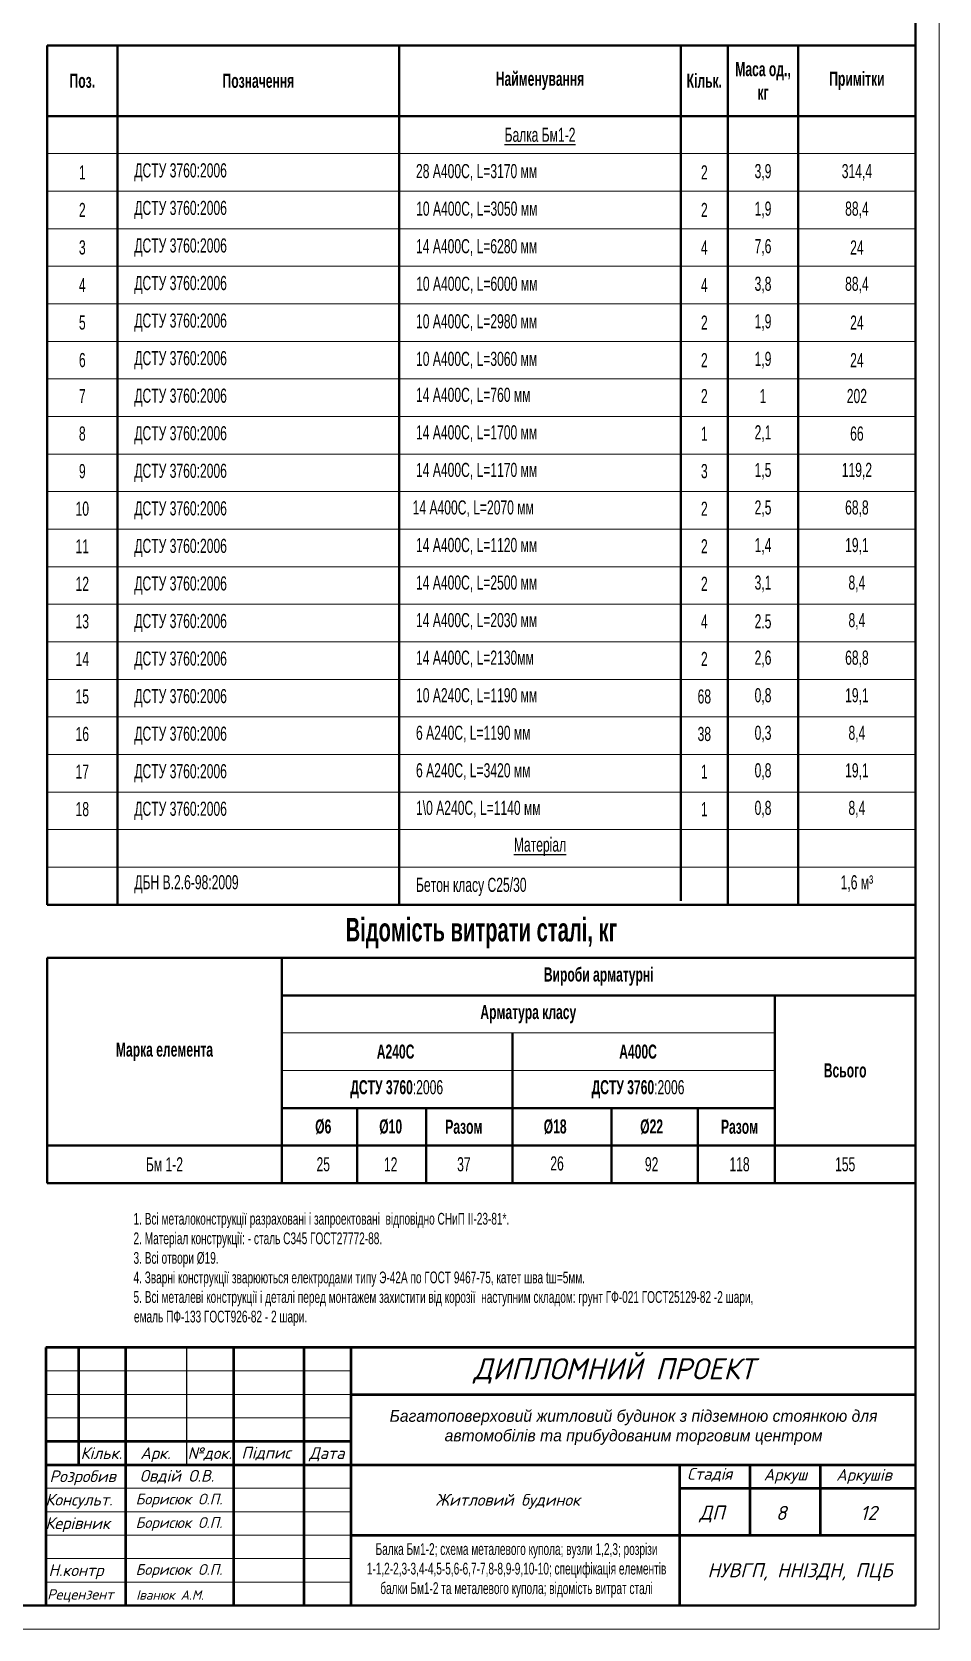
# Model space of a CAD drawing. Extents: x -483223 to 550073, y -164053 to -64662.
# Drawn here: x -152191 to -132868, y -132422 to -98398 of the extents above; entities that cross this region are included whole.
import ezdxf

# ---------------------------------------------------------------- set-up
doc = ezdxf.new("R2010")
doc.units = 0
doc.header["$MEASUREMENT"] = 0
doc.layers.get('0').update_dxf_attribs({"color": 40, "linetype": 'CONTINUOUS'})
for name, color, linetype in [('NEW', 7, 'CONTINUOUS'), ('Розмірні', 255, 'CONTINUOUS'), ('ТЕКСТ', 252, 'CONTINUOUS')]:
    doc.layers.add(name, color=color, linetype=linetype)
for name, color, linetype, lineweight in [('допоміжні', 255, 'CONTINUOUS', 25), ('ОСН. ТОНКА', 250, 'CONTINUOUS', 15), ('Основна-товста', 254, 'CONTINUOUS', 50), ('Основна-тонка', 255, 'CONTINUOUS', 20), ('РАМКА', 250, 'CONTINUOUS', 40), ('Товста1', 255, 'CONTINUOUS', 80)]:
    doc.layers.add(name, color=color, linetype=linetype, lineweight=lineweight)
doc.styles.add('вова', font='isocpeui.ttf')
doc.styles.add('Надпис', font='timesi.ttf', dxfattribs={"height": 2.5})
doc.styles.add('РОЗМІР', font='ARIALN.TTF', dxfattribs={"width": 0.75})
doc.styles.add('ТЕКСТ', font='ARIALN.TTF', dxfattribs={"width": 0.75, "height": 300})

msp = doc.modelspace()

# ---------------------------------------------------------------- linework, layer by layer
at = {"layer": 'допоміжні', "color": 7}
msp.add_line((-148897.8765, -126422.1397), (-148897.8765, -128922.1397), dxfattribs=at)
at = {"layer": 'ОСН. ТОНКА', "color": 0}
for p, q in [((-133368.0326, -100990.1623), (-151868.0326, -100990.1623)), ((-133368.0326, -101790.1623), (-151868.0326, -101790.1623)), ((-133368.0326, -102590.1623), (-151868.0326, -102590.1623)), ((-133368.0326, -103390.1623), (-151868.0326, -103390.1623)), ((-133368.0326, -104190.1623), (-151868.0326, -104190.1623)), ((-133368.0326, -104990.1623), (-151868.0326, -104990.1623)), ((-133368.0326, -105790.1623), (-151868.0326, -105790.1623)), ((-133368.0326, -106590.1623), (-151868.0326, -106590.1623)), ((-133368.0326, -107390.1623), (-151868.0326, -107390.1623)), ((-133368.0326, -108190.1623), (-151868.0326, -108190.1623)), ((-133368.0326, -108990.1623), (-151868.0326, -108990.1623)), ((-133368.0326, -109790.1623), (-151868.0326, -109790.1623)), ((-133368.0326, -110590.1623), (-151868.0326, -110590.1623)), ((-133368.0326, -111390.1623), (-151868.0326, -111390.1623)), ((-133368.0326, -112190.1623), (-151868.0326, -112190.1623)), ((-133368.0326, -112990.1623), (-151868.0326, -112990.1623)), ((-133368.0326, -113790.1623), (-151868.0326, -113790.1623)), ((-133368.0326, -114590.1623), (-151868.0326, -114590.1623)), ((-133368.0326, -115390.1623), (-151868.0326, -115390.1623)), ((-133368.0326, -116190.1623), (-151868.0326, -116190.1623)), ((-136368.0326, -119722.4366), (-146868.0326, -119722.4366)), ((-136368.0326, -120522.4366), (-146868.0326, -120522.4366))]:
    msp.add_line(p, q, dxfattribs=at)
at = {"layer": 'ОСН. ТОНКА', "color": 0, "ltscale": 40}
msp.add_lwpolyline([(-216968.0326, -73022.1397), (-216968.0326, -132422.1397), (-132868.0326, -132422.1397), (-132868.0326, -73022.1397), (-216968.0326, -73022.1397)], dxfattribs=at)
at = {"layer": 'Основна-товста', "color": 7}
for p, q in [((-133397.8765, -126422.1397), (-151897.8765, -126422.1397)), ((-151897.8765, -126422.1397), (-151897.8765, -131922.1397)), ((-151197.8765, -126422.1397), (-151197.8765, -128922.1397)), ((-150197.8765, -126422.1397), (-150197.8765, -131922.1397)), ((-147897.8765, -126422.1397), (-147897.8765, -131922.1397)), ((-146397.8765, -126422.1397), (-146397.8765, -131922.1397)), ((-145397.8765, -126422.1397), (-145397.8765, -131922.1397)), ((-145397.8765, -127422.1397), (-133397.8765, -127422.1397)), ((-151897.8765, -128422.1397), (-145397.8765, -128422.1397)), ((-151897.8765, -128922.1397), (-145397.8765, -128922.1397)), ((-145397.8765, -128922.1397), (-133397.8765, -128922.1397)), ((-138397.8765, -128922.1397), (-138397.8765, -131922.1397)), ((-136897.8765, -128922.1397), (-136897.8765, -130422.1397)), ((-135397.8765, -128922.1397), (-135397.8765, -130422.1397)), ((-138397.8765, -129422.1397), (-133397.8765, -129422.1397)), ((-145397.8765, -130422.1397), (-133397.8765, -130422.1397)), ((-145397.8765, -130422.1397), (-133397.8765, -130422.1397))]:
    msp.add_line(p, q, dxfattribs=at)
at = {"layer": 'Основна-тонка', "color": 7}
for p, q in [((-151897.8765, -126922.1397), (-145397.8765, -126922.1397)), ((-151897.8765, -127422.1397), (-145397.8765, -127422.1397)), ((-151897.8765, -127922.1397), (-145397.8765, -127922.1397)), ((-151897.8765, -129422.1397), (-145397.8765, -129422.1397)), ((-151897.8765, -129922.1397), (-145397.8765, -129922.1397)), ((-145397.8765, -130422.1397), (-151897.8765, -130422.1397)), ((-151897.8765, -130922.1397), (-145397.8765, -130922.1397)), ((-151897.8765, -131422.1397), (-145397.8765, -131422.1397))]:
    msp.add_line(p, q, dxfattribs=at)
at = {"layer": 'РАМКА', "color": 0}
for p, q in [((-151868.0326, -98690.1623), (-133368.0326, -98690.1623)), ((-151868.0326, -116990.1623), (-151868.0326, -98690.1623)), ((-150368.0326, -116990.1623), (-150368.0326, -98690.1623)), ((-144368.0326, -116990.1623), (-144368.0326, -98690.1623)), ((-138368.0326, -116907.0377), (-138368.0326, -98690.1623)), ((-137368.0326, -116990.1623), (-137368.0326, -98690.1623)), ((-135868.0326, -116990.1623), (-135868.0326, -98690.1623)), ((-133368.0326, -100190.1623), (-151868.0326, -100190.1623)), ((-133368.0326, -116990.1623), (-151868.0326, -116990.1623)), ((-133368.0326, -118122.4366), (-151868.0326, -118122.4366)), ((-133368.0326, -118922.4366), (-146868.0326, -118922.4366)), ((-136368.0326, -121322.4366), (-146868.0326, -121322.4366)), ((-133368.0326, -122122.4366), (-151868.0326, -122122.4366)), ((-133368.0326, -122922.4366), (-151868.0326, -122922.4366))]:
    msp.add_line(p, q, dxfattribs=at)
at = {"layer": 'РАМКА', "color": 0, "ltscale": 30}
for p, q in [((-151868.0326, -118122.4366), (-151868.0326, -122922.4366)), ((-146868.0326, -118122.4366), (-146868.0326, -122922.4366)), ((-136368.0326, -118922.4366), (-136368.0326, -122922.4366)), ((-141955.5719, -119722.4366), (-141955.5719, -122922.4366)), ((-145266.2362, -121322.4366), (-145266.2362, -122922.4366)), ((-143791.6124, -121322.4366), (-143791.6124, -122922.4366)), ((-139848.5086, -121322.4366), (-139848.5086, -122922.4366)), ((-138007.1182, -121322.4366), (-138007.1182, -122922.4366))]:
    msp.add_line(p, q, dxfattribs=at)
at = {"layer": 'РАМКА', "color": 0, "ltscale": 40}
msp.add_lwpolyline([(-133368.0326, -131922.1397), (-133368.0326, -131922.1397), (-133368.0326, -73522.1397), (-214968.0326, -73522.1397), (-214968.0326, -131922.1397), (-133368.0326, -131922.1397)], dxfattribs=at)

# ---------------------------------------------------------------- texts
at = {"color": 0, "insert": (-150027.0259, -123555.9691), "char_height": 250, "width": 13498.483888, "attachment_point": 1, "style": 'РОЗМІР'}
msp.add_mtext('\\pi-10,l10;{\\C7;1. Всі металоконструкції разраховані і запроектовані  відповідно СНиП II-23-81*.\\P2. }Матеріал конструкції: - сталь С345 ГОСТ27772-88.\\P3. Всі отвори Ø19.\\P{\\C7;4. Зварні конструкції зварюються електродами типу Э-42А по ГОСТ 9467-75, катет шва tш=5мм.\\P5. }Всі металеві конструкції і деталі перед монтажем захистити від корозії  наступним складом: грунт ГФ-021 ГОСТ25129-82 -2 шари, емаль ПФ-133 ГОСТ926-82 - 2 шари. ', dxfattribs=at)
at = {"color": 7, "insert": (-139375.616, -128127.6918), "char_height": 250, "width": 10721.537987, "attachment_point": 5, "style": 'Надпис'}
msp.add_mtext('{\\fCS Standard|b0|i1|c204|p34;Багатоповерховий житловий будинок з підземною стоянкою для автомобілів та прибудованим торговим центром}', dxfattribs=at)
at = {"layer": 'NEW', "color": 7, "style": 'вова'}
for s, height, p in [('Овдій О.В.', 250, (-149893.7341, -129282.4402)), ('Борисюк О.П.', 230, (-149983.7344, -129768.3077)), ('Борисюк О.П.', 230, (-149983.7344, -130268.3077)), ('Борисюк О.П.', 230, (-149983.7344, -131268.3077)), ('Іванюк А.М.', 200, (-149969.8545, -131796.6098))]:
    msp.add_text(s, height=height, dxfattribs=at).set_placement(p)
at = {"layer": 'Розмірні', "color": 7, "style": 'вова'}
for s, height, p in [('Кільк.', 250, (-151154.3682, -128799.1575)), ('Арк.', 250, (-149883.7244, -128799.1575)), ('№док.', 250, (-148874.6511, -128799.1575)), ('Підпис', 250, (-147729.4666, -128791.1318)), ('Дата', 250, (-146285.8081, -128799.1575)), ('Розробив', 250, (-151817.104, -129291.7944)), ('Стадія', 250, (-138234.6844, -129240.6935)), ('Аркуш', 250, (-136604.5058, -129257.2936)), ('Аркушів', 250, (-135060.1257, -129262.128)), ('Консульт.', 250, (-151903.0956, -129790.7369)), ('Житловий будинок', 250, (-143594.9515, -129794.6791)), ('ДП', 300, (-137973.2849, -130090.5988)), ('8', 300, (-136343.0321, -130098.0764)), ('12', 300, (-134545.3325, -130098.0764)), ('Керівник', 250, (-151903.0956, -130290.7369)), ('Н.контр', 250, (-151837.8811, -131293.3209)), ('НУВГП, ННІЗДН, ПЦБ', 300, (-137801.6694, -131319.4285)), ('Рецензент', 220, (-151866.8402, -131793.3209))]:
    msp.add_text(s, height=height, dxfattribs=at).set_placement(p)
at = {"layer": 'ТЕКСТ', "color": 0, "ltscale": 30}
for s, insert, char_height, width, attachment_point, style in [('{\\fArial Narrow|b1|i0|c204|p34;Поз.}', (-151118.0326, -99440.1623), 300, 1500, 5, 'РОЗМІР'), ('{\\fArial Narrow|b1|i0|c204|p34;Позначення}', (-147368.0326, -99440.1623), 300, 6000, 5, 'РОЗМІР'), ('{\\fArial Narrow|b1|i0|c204|p34;Найменування}', (-141368.0326, -99440.1623), 300, 6000, 5, 'РОЗМІР'), ('{\\fArial Narrow|b1|i0|c204|p34;Кільк.}', (-137868.0326, -99440.1623), 300, 1000, 5, 'РОЗМІР'), ('{\\fArial Narrow|b1|i0|c204|p34;Маса од.,\\Pкг}', (-136618.0326, -99440.1623), 300, 1500, 5, 'РОЗМІР'), ('{\\fArial Narrow|b1|i0|c204|p34;Примітки}', (-134618.0326, -99440.1623), 300, 2500, 5, 'РОЗМІР'), ('{\\LБалка Бм1-2}', (-141368.0326, -100590.1623), 300, 6000, 5, 'РОЗМІР'), ('1', (-151118.0326, -101390.1623), 300, 1500, 5, 'РОЗМІР'), ('     ДСТУ 3760:2006', (-150368.0326, -101390.1623), 300, 6000, 4, 'РОЗМІР'), ('     28 А400С, L=3170 мм', (-144368.0326, -101390.1623), 300, 6000, 4, 'РОЗМІР'), ('2', (-137868.0326, -101390.1623), 300, 1000, 5, 'РОЗМІР'), ('3,9', (-136618.0326, -101390.1623), 300, 1500, 5, 'РОЗМІР'), ('314,4', (-134618.0326, -101390.1623), 300, 2500, 5, 'РОЗМІР'), ('2', (-151118.0326, -102190.1623), 300, 1500, 5, 'РОЗМІР'), ('     ДСТУ 3760:2006', (-150368.0326, -102190.1623), 300, 6000, 4, 'РОЗМІР'), ('    10 А400С, L=3050 мм', (-144293.4397, -102190.1623), 300, 6000, 4, 'РОЗМІР'), ('2', (-137868.0326, -102190.1623), 300, 1000, 5, 'РОЗМІР'), ('1,9', (-136618.0326, -102190.1623), 300, 1500, 5, 'РОЗМІР'), ('88,4', (-134618.0326, -102190.1623), 300, 2500, 5, 'РОЗМІР'), ('3', (-151118.0326, -102990.1623), 300, 1500, 5, 'РОЗМІР'), ('     ДСТУ 3760:2006', (-150368.0326, -102990.1623), 300, 6000, 4, 'РОЗМІР'), ('     14 А400С, L=6280 мм', (-144368.0326, -102990.1623), 300, 6000, 4, 'РОЗМІР'), ('4', (-137868.0326, -102990.1623), 300, 1000, 5, 'РОЗМІР'), ('7,6', (-136618.0326, -102990.1623), 300, 1500, 5, 'РОЗМІР'), ('24', (-134618.0326, -102990.1623), 300, 2500, 5, 'РОЗМІР'), ('4', (-151118.0326, -103790.1623), 300, 1500, 5, 'РОЗМІР'), ('     ДСТУ 3760:2006', (-150368.0326, -103790.1623), 300, 6000, 4, 'РОЗМІР'), ('    10 А400С, L=6000 мм', (-144293.4397, -103790.1623), 300, 6000, 4, 'РОЗМІР'), ('4', (-137868.0326, -103790.1623), 300, 1000, 5, 'РОЗМІР'), ('3,8', (-136618.0326, -103790.1623), 300, 1500, 5, 'РОЗМІР'), ('88,4', (-134618.0326, -103790.1623), 300, 2500, 5, 'РОЗМІР'), ('5', (-151118.0326, -104590.1623), 300, 1500, 5, 'РОЗМІР'), ('     ДСТУ 3760:2006', (-150368.0326, -104590.1623), 300, 6000, 4, 'РОЗМІР'), ('     10 А400С, L=2980 мм', (-144368.0326, -104590.1623), 300, 6000, 4, 'РОЗМІР'), ('2', (-137868.0326, -104590.1623), 300, 1000, 5, 'РОЗМІР'), ('1,9', (-136618.0326, -104590.1623), 300, 1500, 5, 'РОЗМІР'), ('24', (-134618.0326, -104590.1623), 300, 2500, 5, 'РОЗМІР'), ('6', (-151118.0326, -105390.1623), 300, 1500, 5, 'РОЗМІР'), ('     ДСТУ 3760:2006', (-150368.0326, -105390.1623), 300, 6000, 4, 'РОЗМІР'), ('     10 А400С, L=3060 мм', (-144368.0326, -105390.1623), 300, 6000, 4, 'РОЗМІР'), ('2', (-137868.0326, -105390.1623), 300, 1000, 5, 'РОЗМІР'), ('1,9', (-136618.0326, -105390.1623), 300, 1500, 5, 'РОЗМІР'), ('24', (-134618.0326, -105390.1623), 300, 2500, 5, 'РОЗМІР'), ('7', (-151118.0326, -106155.8171), 300, 1500, 5, 'РОЗМІР'), ('     ДСТУ 3760:2006', (-150368.0326, -106190.1623), 300, 6000, 4, 'РОЗМІР'), ('     14 А400С, L=760 мм', (-144368.0326, -106155.8171), 300, 6000, 4, 'РОЗМІР'), ('2', (-137868.0326, -106155.8171), 300, 1000, 5, 'РОЗМІР'), ('1', (-136618.0326, -106155.8171), 300, 1500, 5, 'РОЗМІР'), ('202', (-134618.0326, -106155.8171), 300, 2500, 5, 'РОЗМІР'), ('8', (-151118.0326, -106955.8171), 300, 1500, 5, 'РОЗМІР'), ('     ДСТУ 3760:2006', (-150368.0326, -106990.1623), 300, 6000, 4, 'РОЗМІР'), ('     14 А400С, L=1700 мм', (-144368.0326, -106955.8171), 300, 6000, 4, 'РОЗМІР'), ('1', (-137868.0326, -106955.8171), 300, 1000, 5, 'РОЗМІР'), ('2,1', (-136618.0326, -106955.8171), 300, 1500, 5, 'РОЗМІР'), ('66', (-134618.0326, -106955.8171), 300, 2500, 5, 'РОЗМІР'), ('9', (-151118.0326, -107755.8171), 300, 1500, 5, 'РОЗМІР'), ('     ДСТУ 3760:2006', (-150368.0326, -107790.1623), 300, 6000, 4, 'РОЗМІР'), ('     14 А400С, L=1170 мм', (-144368.0326, -107755.8171), 300, 6000, 4, 'РОЗМІР'), ('3', (-137868.0326, -107755.8171), 300, 1000, 5, 'РОЗМІР'), ('1,5', (-136618.0326, -107755.8171), 300, 1500, 5, 'РОЗМІР'), ('119,2', (-134618.0326, -107755.8171), 300, 2500, 5, 'РОЗМІР'), ('10', (-151118.0326, -108555.8171), 300, 1500, 5, 'РОЗМІР'), ('     ДСТУ 3760:2006', (-150368.0326, -108590.1623), 300, 6000, 4, 'РОЗМІР'), ('    14 А400С, L=2070 мм', (-144368.0326, -108555.8171), 300, 6000, 4, 'РОЗМІР'), ('2', (-137868.0326, -108555.8171), 300, 1000, 5, 'РОЗМІР'), ('2,5', (-136618.0326, -108555.8171), 300, 1500, 5, 'РОЗМІР'), ('68,8', (-134618.0326, -108555.8171), 300, 2500, 5, 'РОЗМІР'), ('11', (-151118.0326, -109355.8171), 300, 1500, 5, 'РОЗМІР'), ('     ДСТУ 3760:2006', (-150368.0326, -109390.1623), 300, 6000, 4, 'РОЗМІР'), ('     14 А400С, L=1120 мм', (-144368.0326, -109355.8171), 300, 6000, 4, 'РОЗМІР'), ('2', (-137868.0326, -109355.8171), 300, 1000, 5, 'РОЗМІР'), ('1,4', (-136618.0326, -109355.8171), 300, 1500, 5, 'РОЗМІР'), ('19,1', (-134618.0326, -109355.8171), 300, 2500, 5, 'РОЗМІР'), ('12', (-151118.0326, -110155.8171), 300, 1500, 5, 'РОЗМІР'), ('     ДСТУ 3760:2006', (-150368.0326, -110190.1623), 300, 6000, 4, 'РОЗМІР'), ('     14 А400С, L=2500 мм', (-144368.0326, -110155.8171), 300, 6000, 4, 'РОЗМІР'), ('2', (-137868.0326, -110155.8171), 300, 1000, 5, 'РОЗМІР'), ('3,1', (-136618.0326, -110155.8171), 300, 1500, 5, 'РОЗМІР'), ('8,4', (-134618.0326, -110155.8171), 300, 2500, 5, 'РОЗМІР'), ('13', (-151118.0326, -110955.8171), 300, 1500, 5, 'РОЗМІР'), ('     ДСТУ 3760:2006', (-150368.0326, -110990.1623), 300, 6000, 4, 'РОЗМІР'), ('     14 А400С, L=2030 мм', (-144368.0326, -110955.8171), 300, 6000, 4, 'РОЗМІР'), ('4', (-137868.0326, -110955.8171), 300, 1000, 5, 'РОЗМІР'), ('2.5', (-136618.0326, -110955.8171), 300, 1500, 5, 'РОЗМІР'), ('8,4', (-134618.0326, -110955.8171), 300, 2500, 5, 'РОЗМІР'), ('     ДСТУ 3760:2006', (-150368.0326, -111790.1623), 300, 6000, 4, 'РОЗМІР'), ('     14 А400С, L=2130мм', (-144368.0326, -111755.8171), 300, 6000, 4, 'РОЗМІР'), ('2,6', (-136618.0326, -111755.8171), 300, 1500, 5, 'РОЗМІР'), ('68,8', (-134618.0326, -111755.8171), 300, 2500, 5, 'РОЗМІР'), ('14', (-151118.0326, -111755.8171), 300, 1500, 5, 'РОЗМІР'), ('2', (-137868.0326, -111755.8171), 300, 1000, 5, 'РОЗМІР'), ('15', (-151118.0326, -112555.8171), 300, 1500, 5, 'РОЗМІР'), ('     ДСТУ 3760:2006', (-150368.0326, -112590.1623), 300, 6000, 4, 'РОЗМІР'), ('     10 А240С, L=1190 мм', (-144368.0326, -112555.8171), 300, 6000, 4, 'РОЗМІР'), ('68', (-137868.0326, -112555.8171), 300, 1000, 5, 'РОЗМІР'), ('0,8', (-136618.0326, -112555.8171), 300, 1500, 5, 'РОЗМІР'), ('19,1', (-134618.0326, -112555.8171), 300, 2500, 5, 'РОЗМІР'), ('16', (-151118.0326, -113355.8171), 300, 1500, 5, 'РОЗМІР'), ('     ДСТУ 3760:2006', (-150368.0326, -113390.1623), 300, 6000, 4, 'РОЗМІР'), ('     6 А240С, L=1190 мм', (-144368.0326, -113355.8171), 300, 6000, 4, 'РОЗМІР'), ('38', (-137868.0326, -113355.8171), 300, 1000, 5, 'РОЗМІР'), ('0,3', (-136618.0326, -113355.8171), 300, 1500, 5, 'РОЗМІР'), ('8,4', (-134618.0326, -113355.8171), 300, 2500, 5, 'РОЗМІР'), ('     6 А240С, L=3420 мм', (-144368.0326, -114155.8171), 300, 6000, 4, 'РОЗМІР'), ('0,8', (-136618.0326, -114155.8171), 300, 1500, 5, 'РОЗМІР'), ('19,1', (-134618.0326, -114155.8171), 300, 2500, 5, 'РОЗМІР'), ('17', (-151118.0326, -114155.8171), 300, 1500, 5, 'РОЗМІР'), ('     ДСТУ 3760:2006', (-150368.0326, -114190.1623), 300, 6000, 4, 'РОЗМІР'), ('1', (-137868.0326, -114155.8171), 300, 1000, 5, 'РОЗМІР'), ('18', (-151118.0326, -114955.8171), 300, 1500, 5, 'РОЗМІР'), ('     ДСТУ 3760:2006', (-150368.0326, -114990.1623), 300, 6000, 4, 'РОЗМІР'), ('     1\\\\0 А240С, L=1140 мм', (-144368.0326, -114955.8171), 300, 6000, 4, 'РОЗМІР'), ('1', (-137868.0326, -114955.8171), 300, 1000, 5, 'РОЗМІР'), ('0,8', (-136618.0326, -114955.8171), 300, 1500, 5, 'РОЗМІР'), ('8,4', (-134618.0326, -114955.8171), 300, 2500, 5, 'РОЗМІР'), ('{\\LМатеріал}', (-141368.0326, -115755.8171), 300, 6000, 5, 'РОЗМІР'), ('     ДБН В.2.6-98:2009', (-150368.0326, -116555.8171), 300, 6000, 4, 'ТЕКСТ'), ('1,6 м³', (-134618.0326, -116541.4818), 300, 2500, 5, 'РОЗМІР'), ('     Бетон класу С25/30', (-144368.0326, -116612.3242), 300, 6000, 4, 'РОЗМІР'), ('{\\fArial Narrow|b1|i0|c204|p34;Відомість витрати сталі, кг}', (-142618.0326, -117923.2983), 500, 22648.048324, 8, 'РОЗМІР'), ('{\\fArial Narrow|b1|i0|c204|p34;Вироби арматурні}', (-140118.0326, -118522.4366), 300, 13500, 5, 'РОЗМІР'), ('{\\fArial Narrow|b1|i0|c204|p34;Арматура класу}', (-141618.0326, -119322.4366), 300, 10500, 5, 'РОЗМІР'), ('{\\fArial Narrow|b1|i0|c204|p34;Марка елемента}', (-149368.0326, -120122.4366), 300, 5000, 5, 'РОЗМІР'), ('{\\fArial Narrow|b1|i0|c204|p34;А240С}', (-144444.5305, -120122.4366), 300, 10500, 5, 'РОЗМІР'), ('{\\fArial Narrow|b1|i0|c204|p34;А400С}', (-139280.4588, -120122.4366), 300, 10500, 5, 'РОЗМІР'), ('{\\fArial Narrow|b1|i0|c204|p34;Всього}', (-134868.0326, -120522.4366), 300, 3000, 5, 'РОЗМІР'), ('{\\fArial Narrow|b1|i0|c204|p34;ДСТУ 3760}:2006', (-144420.7616, -120922.4366), 300, 10500, 5, 'РОЗМІР'), ('{\\fArial Narrow|b1|i0|c204|p34;ДСТУ 3760}:2006', (-139280.4588, -120922.4366), 300, 10500, 5, 'РОЗМІР'), ('{\\fArial Narrow|b1|i0|c204|p34;%%C6}', (-145985.375, -121722.4366), 300, 1500, 5, 'РОЗМІР'), ('{\\fArial Narrow|b1|i0|c204|p34;%%C10}', (-144548.9858, -121722.4366), 300, 1500, 5, 'РОЗМІР'), ('{\\fArial Narrow|b1|i0|c204|p34;Разом}', (-142990.333, -121722.4366), 300, 1500, 5, 'РОЗМІР'), ('{\\fArial Narrow|b1|i0|c204|p34;%%C18}', (-141045.822, -121722.4366), 300, 1500, 5, 'РОЗМІР'), ('{\\fArial Narrow|b1|i0|c204|p34;%%C22}', (-138990.714, -121722.4366), 300, 1500, 5, 'РОЗМІР'), ('{\\fArial Narrow|b1|i0|c204|p34;Разом}', (-137118.0326, -121722.4366), 300, 1500, 5, 'РОЗМІР'), ('Бм 1-2', (-149368.0326, -122522.4366), 300, 5000, 5, 'РОЗМІР'), ('25', (-145985.375, -122522.4366), 300, 1500, 5, 'РОЗМІР'), ('12', (-144548.9858, -122522.4366), 300, 1500, 5, 'РОЗМІР'), ('37', (-142990.333, -122522.4366), 300, 1500, 5, 'РОЗМІР'), ('26', (-141005.1928, -122504.3989), 300, 1500, 5, 'РОЗМІР'), ('92', (-138990.714, -122522.4366), 300, 1500, 5, 'РОЗМІР'), ('118', (-137118.0326, -122522.4366), 300, 1500, 5, 'РОЗМІР'), ('155', (-134868.0326, -122522.4366), 300, 3000, 5, 'РОЗМІР')]:
    msp.add_mtext(s, dxfattribs=dict(at, insert=insert, char_height=char_height, width=width, attachment_point=attachment_point, style=style))
at = {"layer": 'ТЕКСТ', "color": 0, "insert": (-141868.0326, -131172.1397), "char_height": 250, "width": 7000, "attachment_point": 5, "style": 'РОЗМІР'}
msp.add_mtext('Балка Бм1-2; схема металевого купола; вузли 1,2,3; розрізи 1-1,2-2,3-3,4-4,5-5,6-6,7-7,8-8,9-9,10-10; специфікація елементів балки Бм1-2 та металевого купола; відомість витрат сталі', dxfattribs=at)
at = {"layer": 'Товста1', "color": 7, "style": 'вова'}
msp.add_text('ДИПЛОМНИЙ ПРОЕКТ', height=450, dxfattribs=at).set_placement((-142786.5422, -127103.3301))

doc.saveas('drawing.dxf')
